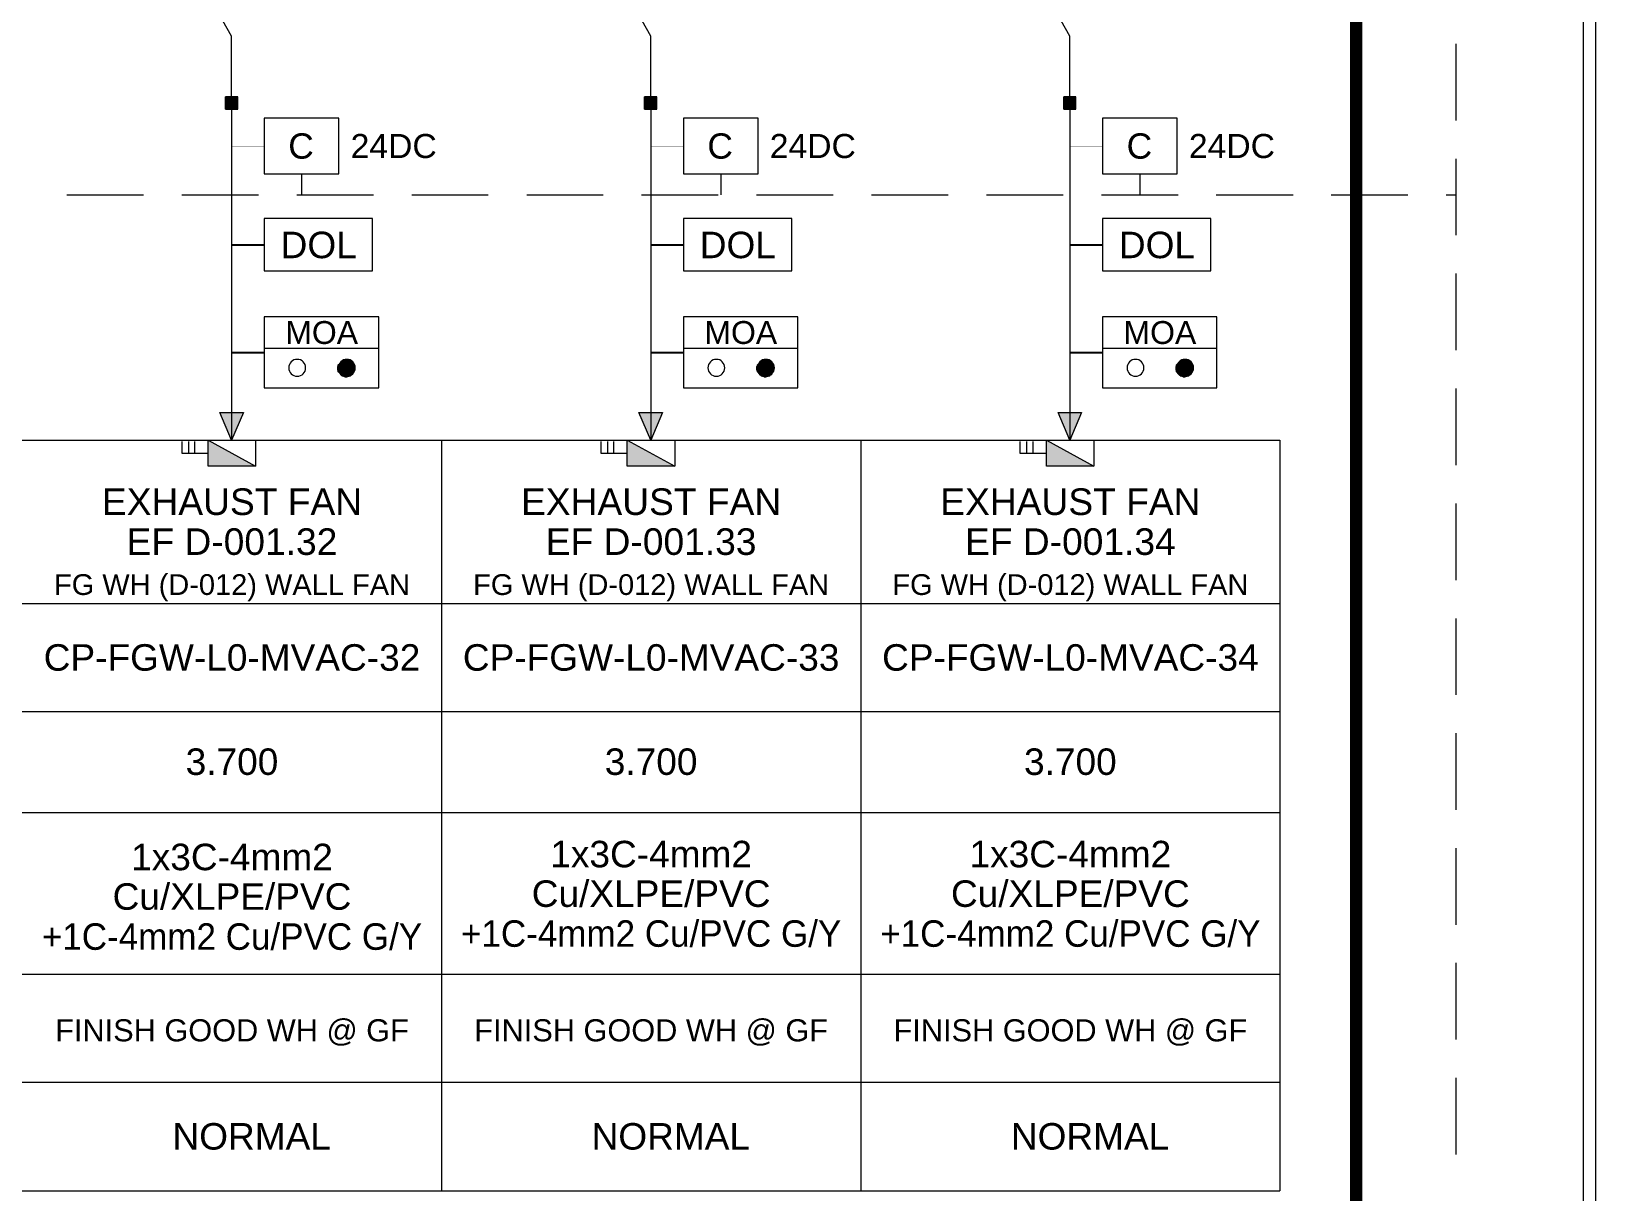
# Model space of a CAD drawing. Header units: millimetres. Extents: x -33055 to 42243, y -56860 to 24450.
# Drawn here: x 24951 to 37914, y -16450 to -6829 of the extents above; entities that cross this region are included whole.
import ezdxf
from ezdxf.enums import TextEntityAlignment as Align

# ---------------------------------------------------------------- set-up
doc = ezdxf.new("R2010")
doc.units = ezdxf.units.MM
for name, color, linetype in [('A-PATT-CONC', 7, 'Continuous'), ('E-BUSBAR', 7, 'Continuous'), ('E-CTRL', 7, 'Continuous'), ('E-FRAME', 7, 'Continuous'), ('E-LEADER', 7, 'Continuous'), ('E-SLD', 7, 'Continuous'), ('E-TABLE', 7, 'Continuous'), ('E-TEXT', 7, 'Continuous')]:
    doc.layers.add(name, color=color, linetype=linetype)
doc.styles.add('ARIAL', font='arial.ttf')

msp = doc.modelspace()

# ---------------------------------------------------------------- hatches: boundary and pattern name
at = {"layer": 'A-PATT-CONC'}
h = msp.add_hatch(color=7, dxfattribs=at)
h.dxf.hatch_style = 1
h.paths.add_polyline_path([(26416, -10218), (26809, -10434), (26416, -10434), (26416, -10218)])
h = msp.add_hatch(color=7, dxfattribs=at)
h.dxf.hatch_style = 1
h.paths.add_polyline_path([(29889, -10218), (30283, -10434), (29889, -10434), (29889, -10218)])
h = msp.add_hatch(color=7, dxfattribs=at)
h.dxf.hatch_style = 1
h.paths.add_polyline_path([(33362, -10218), (33756, -10434), (33362, -10434), (33362, -10218)])
at = {"layer": 'E-SLD'}
h = msp.add_hatch(color=7, dxfattribs=at)
h.dxf.hatch_style = 1
h.paths.add_polyline_path([(26661, -7372), (26560, -7372), (26661, -7474), (26661, -7372)])
h.paths.add_polyline_path([(26560, -7372), (26661, -7474), (26560, -7474), (26560, -7372)])
h = msp.add_hatch(color=7, dxfattribs=at)
h.dxf.hatch_style = 1
h.paths.add_polyline_path([(30134, -7372), (30033, -7372), (30134, -7474), (30134, -7372)])
h.paths.add_polyline_path([(30033, -7372), (30134, -7474), (30033, -7474), (30033, -7372)])
h = msp.add_hatch(color=7, dxfattribs=at)
h.dxf.hatch_style = 1
h.paths.add_polyline_path([(33607, -7372), (33506, -7372), (33607, -7474), (33607, -7372)])
h.paths.add_polyline_path([(33506, -7372), (33607, -7474), (33506, -7474), (33506, -7372)])
h = msp.add_hatch(color=7, dxfattribs=at)
h.dxf.hatch_style = 1
h.paths.add_polyline_path([(27622, -9591), (27499, -9591), (27626, -9595), (27622, -9591)])
h.paths.add_polyline_path([(27499, -9591), (27626, -9595), (27495, -9595), (27499, -9591)])
h = msp.add_hatch(color=7, dxfattribs=at)
h.dxf.hatch_style = 1
h.paths.add_polyline_path([(27618, -9587), (27504, -9587), (27622, -9591), (27618, -9587)])
h.paths.add_polyline_path([(27504, -9587), (27622, -9591), (27499, -9591), (27504, -9587)])
h = msp.add_hatch(color=7, dxfattribs=at)
h.dxf.hatch_style = 1
h.paths.add_polyline_path([(27614, -9579), (27508, -9579), (27618, -9587), (27614, -9579)])
h.paths.add_polyline_path([(27508, -9579), (27618, -9587), (27504, -9587), (27508, -9579)])
h = msp.add_hatch(color=7, dxfattribs=at)
h.dxf.hatch_style = 1
h.paths.add_polyline_path([(27614, -9574), (27512, -9574), (27614, -9579), (27614, -9574)])
h.paths.add_polyline_path([(27512, -9574), (27614, -9579), (27508, -9579), (27512, -9574)])
h = msp.add_hatch(color=7, dxfattribs=at)
h.dxf.hatch_style = 1
h.paths.add_polyline_path([(27605, -9570), (27516, -9570), (27614, -9574), (27605, -9570)])
h.paths.add_polyline_path([(27516, -9570), (27614, -9574), (27512, -9574), (27516, -9570)])
h = msp.add_hatch(color=7, dxfattribs=at)
h.dxf.hatch_style = 1
h.paths.add_polyline_path([(27601, -9566), (27521, -9566), (27605, -9570), (27601, -9566)])
h.paths.add_polyline_path([(27521, -9566), (27605, -9570), (27516, -9570), (27521, -9566)])
h = msp.add_hatch(color=7, dxfattribs=at)
h.dxf.hatch_style = 1
h.paths.add_polyline_path([(27597, -9562), (27525, -9562), (27601, -9566), (27597, -9562)])
h.paths.add_polyline_path([(27525, -9562), (27601, -9566), (27521, -9566), (27525, -9562)])
h = msp.add_hatch(color=7, dxfattribs=at)
h.dxf.hatch_style = 1
h.paths.add_polyline_path([(27588, -9557), (27533, -9557), (27597, -9562), (27588, -9557)])
h.paths.add_polyline_path([(27533, -9557), (27597, -9562), (27525, -9562), (27533, -9557)])
h = msp.add_hatch(color=7, dxfattribs=at)
h.dxf.hatch_style = 1
h.paths.add_polyline_path([(27584, -9557), (27538, -9557), (27588, -9557), (27584, -9557)])
h.paths.add_polyline_path([(27538, -9557), (27588, -9557), (27533, -9557), (27538, -9557)])
h = msp.add_hatch(color=7, dxfattribs=at)
h.dxf.hatch_style = 1
h.paths.add_polyline_path([(27576, -9553), (27546, -9553), (27584, -9557), (27576, -9553)])
h.paths.add_polyline_path([(27546, -9553), (27584, -9557), (27538, -9557), (27546, -9553)])
h = msp.add_hatch(color=7, dxfattribs=at)
h.dxf.hatch_style = 1
h.paths.add_polyline_path([(27567, -9553), (27550, -9553), (27576, -9553), (27567, -9553)])
h.paths.add_polyline_path([(27550, -9553), (27576, -9553), (27546, -9553), (27550, -9553)])
h = msp.add_hatch(color=7, dxfattribs=at)
h.dxf.hatch_style = 1
h.paths.add_polyline_path([(27563, -9553), (27567, -9553), (27550, -9553), (27563, -9553)])
h = msp.add_hatch(color=7, dxfattribs=at)
h.dxf.hatch_style = 1
h.paths.add_polyline_path([(31095, -9591), (30973, -9591), (31100, -9595), (31095, -9591)])
h.paths.add_polyline_path([(30973, -9591), (31100, -9595), (30968, -9595), (30973, -9591)])
h = msp.add_hatch(color=7, dxfattribs=at)
h.dxf.hatch_style = 1
h.paths.add_polyline_path([(31091, -9587), (30977, -9587), (31095, -9591), (31091, -9587)])
h.paths.add_polyline_path([(30977, -9587), (31095, -9591), (30973, -9591), (30977, -9587)])
h = msp.add_hatch(color=7, dxfattribs=at)
h.dxf.hatch_style = 1
h.paths.add_polyline_path([(31087, -9579), (30981, -9579), (31091, -9587), (31087, -9579)])
h.paths.add_polyline_path([(30981, -9579), (31091, -9587), (30977, -9587), (30981, -9579)])
h = msp.add_hatch(color=7, dxfattribs=at)
h.dxf.hatch_style = 1
h.paths.add_polyline_path([(31087, -9574), (30985, -9574), (31087, -9579), (31087, -9574)])
h.paths.add_polyline_path([(30985, -9574), (31087, -9579), (30981, -9579), (30985, -9574)])
h = msp.add_hatch(color=7, dxfattribs=at)
h.dxf.hatch_style = 1
h.paths.add_polyline_path([(31078, -9570), (30989, -9570), (31087, -9574), (31078, -9570)])
h.paths.add_polyline_path([(30989, -9570), (31087, -9574), (30985, -9574), (30989, -9570)])
h = msp.add_hatch(color=7, dxfattribs=at)
h.dxf.hatch_style = 1
h.paths.add_polyline_path([(31074, -9566), (30994, -9566), (31078, -9570), (31074, -9566)])
h.paths.add_polyline_path([(30994, -9566), (31078, -9570), (30989, -9570), (30994, -9566)])
h = msp.add_hatch(color=7, dxfattribs=at)
h.dxf.hatch_style = 1
h.paths.add_polyline_path([(31070, -9562), (30998, -9562), (31074, -9566), (31070, -9562)])
h.paths.add_polyline_path([(30998, -9562), (31074, -9566), (30994, -9566), (30998, -9562)])
h = msp.add_hatch(color=7, dxfattribs=at)
h.dxf.hatch_style = 1
h.paths.add_polyline_path([(31061, -9557), (31006, -9557), (31070, -9562), (31061, -9557)])
h.paths.add_polyline_path([(31006, -9557), (31070, -9562), (30998, -9562), (31006, -9557)])
h = msp.add_hatch(color=7, dxfattribs=at)
h.dxf.hatch_style = 1
h.paths.add_polyline_path([(31057, -9557), (31011, -9557), (31061, -9557), (31057, -9557)])
h.paths.add_polyline_path([(31011, -9557), (31061, -9557), (31006, -9557), (31011, -9557)])
h = msp.add_hatch(color=7, dxfattribs=at)
h.dxf.hatch_style = 1
h.paths.add_polyline_path([(31049, -9553), (31019, -9553), (31057, -9557), (31049, -9553)])
h.paths.add_polyline_path([(31019, -9553), (31057, -9557), (31011, -9557), (31019, -9553)])
h = msp.add_hatch(color=7, dxfattribs=at)
h.dxf.hatch_style = 1
h.paths.add_polyline_path([(31040, -9553), (31023, -9553), (31049, -9553), (31040, -9553)])
h.paths.add_polyline_path([(31023, -9553), (31049, -9553), (31019, -9553), (31023, -9553)])
h = msp.add_hatch(color=7, dxfattribs=at)
h.dxf.hatch_style = 1
h.paths.add_polyline_path([(31036, -9553), (31040, -9553), (31023, -9553), (31036, -9553)])
h = msp.add_hatch(color=7, dxfattribs=at)
h.dxf.hatch_style = 1
h.paths.add_polyline_path([(34568, -9591), (34446, -9591), (34573, -9595), (34568, -9591)])
h.paths.add_polyline_path([(34446, -9591), (34573, -9595), (34441, -9595), (34446, -9591)])
h = msp.add_hatch(color=7, dxfattribs=at)
h.dxf.hatch_style = 1
h.paths.add_polyline_path([(34564, -9587), (34450, -9587), (34568, -9591), (34564, -9587)])
h.paths.add_polyline_path([(34450, -9587), (34568, -9591), (34446, -9591), (34450, -9587)])
h = msp.add_hatch(color=7, dxfattribs=at)
h.dxf.hatch_style = 1
h.paths.add_polyline_path([(34560, -9579), (34454, -9579), (34564, -9587), (34560, -9579)])
h.paths.add_polyline_path([(34454, -9579), (34564, -9587), (34450, -9587), (34454, -9579)])
h = msp.add_hatch(color=7, dxfattribs=at)
h.dxf.hatch_style = 1
h.paths.add_polyline_path([(34560, -9574), (34458, -9574), (34560, -9579), (34560, -9574)])
h.paths.add_polyline_path([(34458, -9574), (34560, -9579), (34454, -9579), (34458, -9574)])
h = msp.add_hatch(color=7, dxfattribs=at)
h.dxf.hatch_style = 1
h.paths.add_polyline_path([(34551, -9570), (34463, -9570), (34560, -9574), (34551, -9570)])
h.paths.add_polyline_path([(34463, -9570), (34560, -9574), (34458, -9574), (34463, -9570)])
h = msp.add_hatch(color=7, dxfattribs=at)
h.dxf.hatch_style = 1
h.paths.add_polyline_path([(34547, -9566), (34467, -9566), (34551, -9570), (34547, -9566)])
h.paths.add_polyline_path([(34467, -9566), (34551, -9570), (34463, -9570), (34467, -9566)])
h = msp.add_hatch(color=7, dxfattribs=at)
h.dxf.hatch_style = 1
h.paths.add_polyline_path([(34543, -9562), (34471, -9562), (34547, -9566), (34543, -9562)])
h.paths.add_polyline_path([(34471, -9562), (34547, -9566), (34467, -9566), (34471, -9562)])
h = msp.add_hatch(color=7, dxfattribs=at)
h.dxf.hatch_style = 1
h.paths.add_polyline_path([(34535, -9557), (34480, -9557), (34543, -9562), (34535, -9557)])
h.paths.add_polyline_path([(34480, -9557), (34543, -9562), (34471, -9562), (34480, -9557)])
h = msp.add_hatch(color=7, dxfattribs=at)
h.dxf.hatch_style = 1
h.paths.add_polyline_path([(34530, -9557), (34484, -9557), (34535, -9557), (34530, -9557)])
h.paths.add_polyline_path([(34484, -9557), (34535, -9557), (34480, -9557), (34484, -9557)])
h = msp.add_hatch(color=7, dxfattribs=at)
h.dxf.hatch_style = 1
h.paths.add_polyline_path([(34522, -9553), (34492, -9553), (34530, -9557), (34522, -9553)])
h.paths.add_polyline_path([(34492, -9553), (34530, -9557), (34484, -9557), (34492, -9553)])
h = msp.add_hatch(color=7, dxfattribs=at)
h.dxf.hatch_style = 1
h.paths.add_polyline_path([(34513, -9553), (34496, -9553), (34522, -9553), (34513, -9553)])
h.paths.add_polyline_path([(34496, -9553), (34522, -9553), (34492, -9553), (34496, -9553)])
h = msp.add_hatch(color=7, dxfattribs=at)
h.dxf.hatch_style = 1
h.paths.add_polyline_path([(34509, -9553), (34513, -9553), (34496, -9553), (34509, -9553)])
h = msp.add_hatch(color=7, dxfattribs=at)
h.dxf.hatch_style = 1
h.paths.add_polyline_path([(27626, -9604), (27495, -9604), (27631, -9608), (27626, -9604)])
h.paths.add_polyline_path([(27495, -9604), (27631, -9608), (27491, -9608), (27495, -9604)])
h = msp.add_hatch(color=7, dxfattribs=at)
h.dxf.hatch_style = 1
h.paths.add_polyline_path([(27631, -9608), (27491, -9608), (27631, -9617), (27631, -9608)])
h.paths.add_polyline_path([(27491, -9608), (27631, -9617), (27491, -9617), (27491, -9608)])
h = msp.add_hatch(color=7, dxfattribs=at)
h.dxf.hatch_style = 1
h.paths.add_polyline_path([(27631, -9617), (27491, -9617), (27631, -9621), (27631, -9617)])
h.paths.add_polyline_path([(27491, -9617), (27631, -9621), (27491, -9621), (27491, -9617)])
h = msp.add_hatch(color=7, dxfattribs=at)
h.dxf.hatch_style = 1
h.paths.add_polyline_path([(27631, -9621), (27491, -9621), (27631, -9629), (27631, -9621)])
h.paths.add_polyline_path([(27491, -9621), (27631, -9629), (27491, -9629), (27491, -9621)])
h = msp.add_hatch(color=7, dxfattribs=at)
h.dxf.hatch_style = 1
h.paths.add_polyline_path([(27631, -9629), (27491, -9629), (27631, -9638), (27631, -9629)])
h.paths.add_polyline_path([(27491, -9629), (27631, -9638), (27491, -9638), (27491, -9629)])
h = msp.add_hatch(color=7, dxfattribs=at)
h.dxf.hatch_style = 1
h.paths.add_polyline_path([(27631, -9638), (27491, -9638), (27626, -9642), (27631, -9638)])
h.paths.add_polyline_path([(27491, -9638), (27626, -9642), (27495, -9642), (27491, -9638)])
h = msp.add_hatch(color=7, dxfattribs=at)
h.dxf.hatch_style = 1
h.paths.add_polyline_path([(27626, -9595), (27495, -9595), (27626, -9604), (27626, -9595)])
h.paths.add_polyline_path([(27495, -9595), (27626, -9604), (27495, -9604), (27495, -9595)])
h = msp.add_hatch(color=7, dxfattribs=at)
h.dxf.hatch_style = 1
h.paths.add_polyline_path([(27626, -9642), (27495, -9642), (27626, -9651), (27626, -9642)])
h.paths.add_polyline_path([(27495, -9642), (27626, -9651), (27495, -9651), (27495, -9642)])
h = msp.add_hatch(color=7, dxfattribs=at)
h.dxf.hatch_style = 1
h.paths.add_polyline_path([(27626, -9651), (27495, -9651), (27622, -9655), (27626, -9651)])
h.paths.add_polyline_path([(27495, -9651), (27622, -9655), (27499, -9655), (27495, -9651)])
h = msp.add_hatch(color=7, dxfattribs=at)
h.dxf.hatch_style = 1
h.paths.add_polyline_path([(27622, -9655), (27499, -9655), (27618, -9659), (27622, -9655)])
h.paths.add_polyline_path([(27499, -9655), (27618, -9659), (27504, -9659), (27499, -9655)])
h = msp.add_hatch(color=7, dxfattribs=at)
h.dxf.hatch_style = 1
h.paths.add_polyline_path([(27618, -9659), (27504, -9659), (27614, -9667), (27618, -9659)])
h.paths.add_polyline_path([(27504, -9659), (27614, -9667), (27508, -9667), (27504, -9659)])
h = msp.add_hatch(color=7, dxfattribs=at)
h.dxf.hatch_style = 1
h.paths.add_polyline_path([(27614, -9667), (27508, -9667), (27614, -9672), (27614, -9667)])
h.paths.add_polyline_path([(27508, -9667), (27614, -9672), (27512, -9672), (27508, -9667)])
h = msp.add_hatch(color=7, dxfattribs=at)
h.dxf.hatch_style = 1
h.paths.add_polyline_path([(27614, -9672), (27512, -9672), (27605, -9676), (27614, -9672)])
h.paths.add_polyline_path([(27512, -9672), (27605, -9676), (27516, -9676), (27512, -9672)])
h = msp.add_hatch(color=7, dxfattribs=at)
h.dxf.hatch_style = 1
h.paths.add_polyline_path([(27605, -9676), (27516, -9676), (27601, -9680), (27605, -9676)])
h.paths.add_polyline_path([(27516, -9676), (27601, -9680), (27521, -9680), (27516, -9676)])
h = msp.add_hatch(color=7, dxfattribs=at)
h.dxf.hatch_style = 1
h.paths.add_polyline_path([(27601, -9680), (27521, -9680), (27597, -9684), (27601, -9680)])
h.paths.add_polyline_path([(27521, -9680), (27597, -9684), (27525, -9684), (27521, -9680)])
h = msp.add_hatch(color=7, dxfattribs=at)
h.dxf.hatch_style = 1
h.paths.add_polyline_path([(27597, -9684), (27525, -9684), (27588, -9684), (27597, -9684)])
h.paths.add_polyline_path([(27525, -9684), (27588, -9684), (27533, -9684), (27525, -9684)])
h = msp.add_hatch(color=7, dxfattribs=at)
h.dxf.hatch_style = 1
h.paths.add_polyline_path([(27588, -9684), (27533, -9684), (27584, -9689), (27588, -9684)])
h.paths.add_polyline_path([(27533, -9684), (27584, -9689), (27538, -9689), (27533, -9684)])
h = msp.add_hatch(color=7, dxfattribs=at)
h.dxf.hatch_style = 1
h.paths.add_polyline_path([(27584, -9689), (27538, -9689), (27576, -9689), (27584, -9689)])
h.paths.add_polyline_path([(27538, -9689), (27576, -9689), (27546, -9689), (27538, -9689)])
h = msp.add_hatch(color=7, dxfattribs=at)
h.dxf.hatch_style = 1
h.paths.add_polyline_path([(27546, -9689), (27550, -9693), (27567, -9693), (27546, -9689)])
h.paths.add_polyline_path([(27550, -9693), (27567, -9693), (27563, -9693), (27550, -9693)])
h = msp.add_hatch(color=7, dxfattribs=at)
h.dxf.hatch_style = 1
h.paths.add_polyline_path([(27546, -9689), (27576, -9689), (27567, -9693), (27546, -9689)])
h = msp.add_hatch(color=7, dxfattribs=at)
h.dxf.hatch_style = 1
h.paths.add_polyline_path([(31100, -9604), (30968, -9604), (31104, -9608), (31100, -9604)])
h.paths.add_polyline_path([(30968, -9604), (31104, -9608), (30964, -9608), (30968, -9604)])
h = msp.add_hatch(color=7, dxfattribs=at)
h.dxf.hatch_style = 1
h.paths.add_polyline_path([(31104, -9608), (30964, -9608), (31104, -9617), (31104, -9608)])
h.paths.add_polyline_path([(30964, -9608), (31104, -9617), (30964, -9617), (30964, -9608)])
h = msp.add_hatch(color=7, dxfattribs=at)
h.dxf.hatch_style = 1
h.paths.add_polyline_path([(31104, -9617), (30964, -9617), (31104, -9621), (31104, -9617)])
h.paths.add_polyline_path([(30964, -9617), (31104, -9621), (30964, -9621), (30964, -9617)])
h = msp.add_hatch(color=7, dxfattribs=at)
h.dxf.hatch_style = 1
h.paths.add_polyline_path([(31104, -9621), (30964, -9621), (31104, -9629), (31104, -9621)])
h.paths.add_polyline_path([(30964, -9621), (31104, -9629), (30964, -9629), (30964, -9621)])
h = msp.add_hatch(color=7, dxfattribs=at)
h.dxf.hatch_style = 1
h.paths.add_polyline_path([(31104, -9629), (30964, -9629), (31104, -9638), (31104, -9629)])
h.paths.add_polyline_path([(30964, -9629), (31104, -9638), (30964, -9638), (30964, -9629)])
h = msp.add_hatch(color=7, dxfattribs=at)
h.dxf.hatch_style = 1
h.paths.add_polyline_path([(31104, -9638), (30964, -9638), (31100, -9642), (31104, -9638)])
h.paths.add_polyline_path([(30964, -9638), (31100, -9642), (30968, -9642), (30964, -9638)])
h = msp.add_hatch(color=7, dxfattribs=at)
h.dxf.hatch_style = 1
h.paths.add_polyline_path([(31100, -9595), (30968, -9595), (31100, -9604), (31100, -9595)])
h.paths.add_polyline_path([(30968, -9595), (31100, -9604), (30968, -9604), (30968, -9595)])
h = msp.add_hatch(color=7, dxfattribs=at)
h.dxf.hatch_style = 1
h.paths.add_polyline_path([(31100, -9642), (30968, -9642), (31100, -9651), (31100, -9642)])
h.paths.add_polyline_path([(30968, -9642), (31100, -9651), (30968, -9651), (30968, -9642)])
h = msp.add_hatch(color=7, dxfattribs=at)
h.dxf.hatch_style = 1
h.paths.add_polyline_path([(31100, -9651), (30968, -9651), (31095, -9655), (31100, -9651)])
h.paths.add_polyline_path([(30968, -9651), (31095, -9655), (30973, -9655), (30968, -9651)])
h = msp.add_hatch(color=7, dxfattribs=at)
h.dxf.hatch_style = 1
h.paths.add_polyline_path([(31095, -9655), (30973, -9655), (31091, -9659), (31095, -9655)])
h.paths.add_polyline_path([(30973, -9655), (31091, -9659), (30977, -9659), (30973, -9655)])
h = msp.add_hatch(color=7, dxfattribs=at)
h.dxf.hatch_style = 1
h.paths.add_polyline_path([(31091, -9659), (30977, -9659), (31087, -9667), (31091, -9659)])
h.paths.add_polyline_path([(30977, -9659), (31087, -9667), (30981, -9667), (30977, -9659)])
h = msp.add_hatch(color=7, dxfattribs=at)
h.dxf.hatch_style = 1
h.paths.add_polyline_path([(31087, -9667), (30981, -9667), (31087, -9672), (31087, -9667)])
h.paths.add_polyline_path([(30981, -9667), (31087, -9672), (30985, -9672), (30981, -9667)])
h = msp.add_hatch(color=7, dxfattribs=at)
h.dxf.hatch_style = 1
h.paths.add_polyline_path([(31087, -9672), (30985, -9672), (31078, -9676), (31087, -9672)])
h.paths.add_polyline_path([(30985, -9672), (31078, -9676), (30989, -9676), (30985, -9672)])
h = msp.add_hatch(color=7, dxfattribs=at)
h.dxf.hatch_style = 1
h.paths.add_polyline_path([(31078, -9676), (30989, -9676), (31074, -9680), (31078, -9676)])
h.paths.add_polyline_path([(30989, -9676), (31074, -9680), (30994, -9680), (30989, -9676)])
h = msp.add_hatch(color=7, dxfattribs=at)
h.dxf.hatch_style = 1
h.paths.add_polyline_path([(31074, -9680), (30994, -9680), (31070, -9684), (31074, -9680)])
h.paths.add_polyline_path([(30994, -9680), (31070, -9684), (30998, -9684), (30994, -9680)])
h = msp.add_hatch(color=7, dxfattribs=at)
h.dxf.hatch_style = 1
h.paths.add_polyline_path([(31070, -9684), (30998, -9684), (31061, -9684), (31070, -9684)])
h.paths.add_polyline_path([(30998, -9684), (31061, -9684), (31006, -9684), (30998, -9684)])
h = msp.add_hatch(color=7, dxfattribs=at)
h.dxf.hatch_style = 1
h.paths.add_polyline_path([(31061, -9684), (31006, -9684), (31057, -9689), (31061, -9684)])
h.paths.add_polyline_path([(31006, -9684), (31057, -9689), (31011, -9689), (31006, -9684)])
h = msp.add_hatch(color=7, dxfattribs=at)
h.dxf.hatch_style = 1
h.paths.add_polyline_path([(31057, -9689), (31011, -9689), (31049, -9689), (31057, -9689)])
h.paths.add_polyline_path([(31011, -9689), (31049, -9689), (31019, -9689), (31011, -9689)])
h = msp.add_hatch(color=7, dxfattribs=at)
h.dxf.hatch_style = 1
h.paths.add_polyline_path([(31019, -9689), (31023, -9693), (31040, -9693), (31019, -9689)])
h.paths.add_polyline_path([(31023, -9693), (31040, -9693), (31036, -9693), (31023, -9693)])
h = msp.add_hatch(color=7, dxfattribs=at)
h.dxf.hatch_style = 1
h.paths.add_polyline_path([(31019, -9689), (31049, -9689), (31040, -9693), (31019, -9689)])
h = msp.add_hatch(color=7, dxfattribs=at)
h.dxf.hatch_style = 1
h.paths.add_polyline_path([(34573, -9604), (34441, -9604), (34577, -9608), (34573, -9604)])
h.paths.add_polyline_path([(34441, -9604), (34577, -9608), (34437, -9608), (34441, -9604)])
h = msp.add_hatch(color=7, dxfattribs=at)
h.dxf.hatch_style = 1
h.paths.add_polyline_path([(34577, -9608), (34437, -9608), (34577, -9617), (34577, -9608)])
h.paths.add_polyline_path([(34437, -9608), (34577, -9617), (34437, -9617), (34437, -9608)])
h = msp.add_hatch(color=7, dxfattribs=at)
h.dxf.hatch_style = 1
h.paths.add_polyline_path([(34577, -9617), (34437, -9617), (34577, -9621), (34577, -9617)])
h.paths.add_polyline_path([(34437, -9617), (34577, -9621), (34437, -9621), (34437, -9617)])
h = msp.add_hatch(color=7, dxfattribs=at)
h.dxf.hatch_style = 1
h.paths.add_polyline_path([(34577, -9621), (34437, -9621), (34577, -9629), (34577, -9621)])
h.paths.add_polyline_path([(34437, -9621), (34577, -9629), (34437, -9629), (34437, -9621)])
h = msp.add_hatch(color=7, dxfattribs=at)
h.dxf.hatch_style = 1
h.paths.add_polyline_path([(34577, -9629), (34437, -9629), (34577, -9638), (34577, -9629)])
h.paths.add_polyline_path([(34437, -9629), (34577, -9638), (34437, -9638), (34437, -9629)])
h = msp.add_hatch(color=7, dxfattribs=at)
h.dxf.hatch_style = 1
h.paths.add_polyline_path([(34577, -9638), (34437, -9638), (34573, -9642), (34577, -9638)])
h.paths.add_polyline_path([(34437, -9638), (34573, -9642), (34441, -9642), (34437, -9638)])
h = msp.add_hatch(color=7, dxfattribs=at)
h.dxf.hatch_style = 1
h.paths.add_polyline_path([(34573, -9595), (34441, -9595), (34573, -9604), (34573, -9595)])
h.paths.add_polyline_path([(34441, -9595), (34573, -9604), (34441, -9604), (34441, -9595)])
h = msp.add_hatch(color=7, dxfattribs=at)
h.dxf.hatch_style = 1
h.paths.add_polyline_path([(34573, -9642), (34441, -9642), (34573, -9651), (34573, -9642)])
h.paths.add_polyline_path([(34441, -9642), (34573, -9651), (34441, -9651), (34441, -9642)])
h = msp.add_hatch(color=7, dxfattribs=at)
h.dxf.hatch_style = 1
h.paths.add_polyline_path([(34573, -9651), (34441, -9651), (34568, -9655), (34573, -9651)])
h.paths.add_polyline_path([(34441, -9651), (34568, -9655), (34446, -9655), (34441, -9651)])
h = msp.add_hatch(color=7, dxfattribs=at)
h.dxf.hatch_style = 1
h.paths.add_polyline_path([(34568, -9655), (34446, -9655), (34564, -9659), (34568, -9655)])
h.paths.add_polyline_path([(34446, -9655), (34564, -9659), (34450, -9659), (34446, -9655)])
h = msp.add_hatch(color=7, dxfattribs=at)
h.dxf.hatch_style = 1
h.paths.add_polyline_path([(34564, -9659), (34450, -9659), (34560, -9667), (34564, -9659)])
h.paths.add_polyline_path([(34450, -9659), (34560, -9667), (34454, -9667), (34450, -9659)])
h = msp.add_hatch(color=7, dxfattribs=at)
h.dxf.hatch_style = 1
h.paths.add_polyline_path([(34560, -9667), (34454, -9667), (34560, -9672), (34560, -9667)])
h.paths.add_polyline_path([(34454, -9667), (34560, -9672), (34458, -9672), (34454, -9667)])
h = msp.add_hatch(color=7, dxfattribs=at)
h.dxf.hatch_style = 1
h.paths.add_polyline_path([(34560, -9672), (34458, -9672), (34551, -9676), (34560, -9672)])
h.paths.add_polyline_path([(34458, -9672), (34551, -9676), (34463, -9676), (34458, -9672)])
h = msp.add_hatch(color=7, dxfattribs=at)
h.dxf.hatch_style = 1
h.paths.add_polyline_path([(34551, -9676), (34463, -9676), (34547, -9680), (34551, -9676)])
h.paths.add_polyline_path([(34463, -9676), (34547, -9680), (34467, -9680), (34463, -9676)])
h = msp.add_hatch(color=7, dxfattribs=at)
h.dxf.hatch_style = 1
h.paths.add_polyline_path([(34547, -9680), (34467, -9680), (34543, -9684), (34547, -9680)])
h.paths.add_polyline_path([(34467, -9680), (34543, -9684), (34471, -9684), (34467, -9680)])
h = msp.add_hatch(color=7, dxfattribs=at)
h.dxf.hatch_style = 1
h.paths.add_polyline_path([(34543, -9684), (34471, -9684), (34535, -9684), (34543, -9684)])
h.paths.add_polyline_path([(34471, -9684), (34535, -9684), (34480, -9684), (34471, -9684)])
h = msp.add_hatch(color=7, dxfattribs=at)
h.dxf.hatch_style = 1
h.paths.add_polyline_path([(34535, -9684), (34480, -9684), (34530, -9689), (34535, -9684)])
h.paths.add_polyline_path([(34480, -9684), (34530, -9689), (34484, -9689), (34480, -9684)])
h = msp.add_hatch(color=7, dxfattribs=at)
h.dxf.hatch_style = 1
h.paths.add_polyline_path([(34530, -9689), (34484, -9689), (34522, -9689), (34530, -9689)])
h.paths.add_polyline_path([(34484, -9689), (34522, -9689), (34492, -9689), (34484, -9689)])
h = msp.add_hatch(color=7, dxfattribs=at)
h.dxf.hatch_style = 1
h.paths.add_polyline_path([(34492, -9689), (34496, -9693), (34513, -9693), (34492, -9689)])
h.paths.add_polyline_path([(34496, -9693), (34513, -9693), (34509, -9693), (34496, -9693)])
h = msp.add_hatch(color=7, dxfattribs=at)
h.dxf.hatch_style = 1
h.paths.add_polyline_path([(34492, -9689), (34522, -9689), (34513, -9693), (34492, -9689)])
h = msp.add_hatch(color=7, dxfattribs=at)
h.dxf.hatch_style = 1
h.paths.add_polyline_path([(26513, -9989), (26708, -9989), (26610, -10218), (26513, -9989)])
h = msp.add_hatch(color=7, dxfattribs=at)
h.dxf.hatch_style = 1
h.paths.add_polyline_path([(29986, -9989), (30181, -9989), (30084, -10218), (29986, -9989)])
h = msp.add_hatch(color=7, dxfattribs=at)
h.dxf.hatch_style = 1
h.paths.add_polyline_path([(33459, -9989), (33654, -9989), (33557, -10218), (33459, -9989)])

# ---------------------------------------------------------------- linework, layer by layer
at = {"color": 7, "lineweight": 0}
for p, q in [((26255, -10328), (26255, -10230)), ((26306, -10328), (26306, -10230)), ((26416, -10218), (26809, -10434)), ((29728, -10328), (29728, -10230)), ((29779, -10328), (29779, -10230)), ((29889, -10218), (30283, -10434)), ((33201, -10328), (33201, -10230)), ((33252, -10328), (33252, -10230)), ((33362, -10218), (33756, -10434))]:
    msp.add_line(p, q, dxfattribs=at)
for points in [[(26416, -10328), (26200, -10328), (26200, -10230)], [(26809, -10218), (26809, -10434), (26416, -10434), (26416, -10218), (26809, -10218)], [(29889, -10328), (29673, -10328), (29673, -10230)], [(30283, -10218), (30283, -10434), (29889, -10434), (29889, -10218), (30283, -10218)], [(33362, -10328), (33146, -10328), (33146, -10230)], [(33756, -10218), (33756, -10434), (33362, -10434), (33362, -10218), (33756, -10218)]]:
    msp.add_lwpolyline(points, dxfattribs=at)
at = {"layer": 'A-PATT-CONC', "color": 7, "lineweight": 0}
for points in [[(26416, -10218), (26809, -10434), (26416, -10434), (26416, -10218)], [(29889, -10218), (30283, -10434), (29889, -10434), (29889, -10218)], [(33362, -10218), (33756, -10434), (33362, -10434), (33362, -10218)]]:
    msp.add_lwpolyline(points, dxfattribs=at)
at = {"layer": 'E-BUSBAR', "const_width": 100}
msp.add_lwpolyline([(35929, -3560), (35929, -18097), (-25829, -18097), (-25829, -21994)], dxfattribs=at)
at = {"layer": 'E-CTRL', "color": 7, "lineweight": 0}
for p, q in [((36758, -7568), (36758, -6933)), ((36758, -8520), (36758, -7886)), ((25246, -8184), (25880, -8184)), ((26198, -8184), (26833, -8184)), ((27150, -8184), (27786, -8184)), ((28103, -8184), (28738, -8184)), ((29056, -8184), (29690, -8184)), ((30008, -8184), (30643, -8184)), ((30960, -8184), (31596, -8184)), ((31913, -8184), (32548, -8184)), ((32866, -8184), (33500, -8184)), ((33818, -8184), (34453, -8184)), ((34770, -8184), (35406, -8184)), ((35723, -8184), (36358, -8184)), ((36676, -8184), (36758, -8184)), ((36758, -9473), (36758, -8838)), ((36758, -10426), (36758, -9790)), ((36758, -11378), (36758, -10743)), ((36758, -12330), (36758, -11696)), ((36758, -13283), (36758, -12648)), ((36758, -14236), (36758, -13600)), ((36758, -15188), (36758, -14553)), ((36758, -16140), (36758, -15506))]:
    msp.add_line(p, q, dxfattribs=at)
at = {"layer": 'E-FRAME', "color": 7, "lineweight": 0}
for points in [[(-33055, 24450), (-33055, -56699), (37914, -56699), (37914, 24450), (-33055, 24450)], [(-32966, 24348), (-32966, -56602), (37813, -56602), (37813, 24348), (-32966, 24348)]]:
    msp.add_lwpolyline(points, dxfattribs=at)
at = {"layer": 'E-LEADER', "color": 253, "lineweight": 25, "true_color": 0x999999}
for p, q in [((26610, -8600), (26881, -8600)), ((30084, -8600), (30354, -8600)), ((33557, -8600), (33828, -8600)), ((26610, -9493), (26881, -9493)), ((30084, -9493), (30354, -9493)), ((33557, -9493), (33828, -9493))]:
    msp.add_line(p, q, dxfattribs=at)
at = {"layer": 'E-SLD', "color": 7, "lineweight": 0}
for p, q in [((26610, -7474), (26610, -10218)), ((30084, -7474), (30084, -10218)), ((33557, -7474), (33557, -10218)), ((27190, -8012), (27190, -8185)), ((30664, -8012), (30664, -8185)), ((34137, -8012), (34137, -8185)), ((26881, -9455), (27830, -9455)), ((30354, -9455), (31303, -9455)), ((33828, -9455), (34776, -9455))]:
    msp.add_line(p, q, dxfattribs=at)
for points in [[(26610, -7372), (26610, -6869), (26213, -6162)], [(30084, -7372), (30084, -6869), (29686, -6162)], [(33557, -7372), (33557, -6869), (33159, -6162)], [(26560, -7372), (26560, -7474), (26661, -7474), (26661, -7372), (26560, -7372)], [(26661, -7372), (26560, -7372), (26661, -7474), (26661, -7372)], [(26560, -7372), (26661, -7474), (26560, -7474), (26560, -7372)], [(30033, -7372), (30033, -7474), (30134, -7474), (30134, -7372), (30033, -7372)], [(30134, -7372), (30033, -7372), (30134, -7474), (30134, -7372)], [(30033, -7372), (30134, -7474), (30033, -7474), (30033, -7372)], [(33506, -7372), (33506, -7474), (33607, -7474), (33607, -7372), (33506, -7372)], [(33607, -7372), (33506, -7372), (33607, -7474), (33607, -7372)], [(33506, -7372), (33607, -7474), (33506, -7474), (33506, -7372)], [(26881, -7550), (26881, -8012), (27499, -8012), (27499, -7550), (26881, -7550)], [(30354, -7550), (30354, -8012), (30973, -8012), (30973, -7550), (30354, -7550)], [(33828, -7550), (33828, -8012), (34446, -8012), (34446, -7550), (33828, -7550)], [(26881, -8380), (26881, -8816), (27779, -8816), (27779, -8380), (26881, -8380)], [(30354, -8380), (30354, -8816), (31252, -8816), (31252, -8380), (30354, -8380)], [(33828, -8380), (33828, -8816), (34725, -8816), (34725, -8380), (33828, -8380)], [(26881, -9197), (26881, -9786), (27830, -9786), (27830, -9197), (26881, -9197)], [(30354, -9197), (30354, -9786), (31303, -9786), (31303, -9197), (30354, -9197)], [(33828, -9197), (33828, -9786), (34776, -9786), (34776, -9197), (33828, -9197)], [(27224, -9619), (27223, -9605), (27219, -9592), (27212, -9580), (27204, -9569), (27194, -9561), (27182, -9554), (27169, -9550), (27154, -9549), (27140, -9550), (27127, -9554), (27115, -9561), (27105, -9569), (27097, -9580), (27090, -9592), (27086, -9605), (27085, -9619), (27086, -9633), (27090, -9646), (27097, -9658), (27105, -9668), (27115, -9677), (27127, -9683), (27140, -9687), (27154, -9689), (27169, -9687), (27182, -9683), (27194, -9677), (27204, -9668), (27212, -9658), (27219, -9646), (27223, -9633), (27224, -9619)], [(27635, -9619), (27634, -9605), (27629, -9592), (27623, -9580), (27614, -9569), (27604, -9561), (27592, -9554), (27579, -9550), (27565, -9549), (27551, -9550), (27538, -9554), (27526, -9561), (27516, -9569), (27507, -9580), (27501, -9592), (27497, -9605), (27495, -9619), (27497, -9633), (27501, -9646), (27507, -9658), (27516, -9668), (27526, -9677), (27538, -9683), (27551, -9687), (27565, -9689), (27579, -9687), (27592, -9683), (27604, -9677), (27614, -9668), (27623, -9658), (27629, -9646), (27634, -9633), (27635, -9619)], [(27499, -9591), (27626, -9595), (27495, -9595), (27499, -9591)], [(27504, -9587), (27622, -9591), (27499, -9591), (27504, -9587)], [(27622, -9591), (27499, -9591), (27626, -9595), (27622, -9591)], [(27508, -9579), (27618, -9587), (27504, -9587), (27508, -9579)], [(27618, -9587), (27504, -9587), (27622, -9591), (27618, -9587)], [(27512, -9574), (27614, -9579), (27508, -9579), (27512, -9574)], [(27614, -9579), (27508, -9579), (27618, -9587), (27614, -9579)], [(27516, -9570), (27614, -9574), (27512, -9574), (27516, -9570)], [(27614, -9574), (27512, -9574), (27614, -9579), (27614, -9574)], [(27521, -9566), (27605, -9570), (27516, -9570), (27521, -9566)], [(27605, -9570), (27516, -9570), (27614, -9574), (27605, -9570)], [(27525, -9562), (27601, -9566), (27521, -9566), (27525, -9562)], [(27601, -9566), (27521, -9566), (27605, -9570), (27601, -9566)], [(27533, -9557), (27597, -9562), (27525, -9562), (27533, -9557)], [(27597, -9562), (27525, -9562), (27601, -9566), (27597, -9562)], [(27538, -9557), (27588, -9557), (27533, -9557), (27538, -9557)], [(27588, -9557), (27533, -9557), (27597, -9562), (27588, -9557)], [(27546, -9553), (27584, -9557), (27538, -9557), (27546, -9553)], [(27584, -9557), (27538, -9557), (27588, -9557), (27584, -9557)], [(27550, -9553), (27576, -9553), (27546, -9553), (27550, -9553)], [(27576, -9553), (27546, -9553), (27584, -9557), (27576, -9553)], [(27563, -9553), (27567, -9553), (27550, -9553), (27563, -9553)], [(27567, -9553), (27550, -9553), (27576, -9553), (27567, -9553)], [(30697, -9619), (30696, -9605), (30692, -9592), (30685, -9580), (30677, -9569), (30667, -9561), (30655, -9554), (30642, -9550), (30628, -9549), (30613, -9550), (30600, -9554), (30588, -9561), (30578, -9569), (30570, -9580), (30563, -9592), (30559, -9605), (30558, -9619), (30559, -9633), (30563, -9646), (30570, -9658), (30578, -9668), (30588, -9677), (30600, -9683), (30613, -9687), (30628, -9689), (30642, -9687), (30655, -9683), (30667, -9677), (30677, -9668), (30685, -9658), (30692, -9646), (30696, -9633), (30697, -9619)], [(31108, -9619), (31107, -9605), (31103, -9592), (31096, -9580), (31088, -9569), (31077, -9561), (31065, -9554), (31052, -9550), (31038, -9549), (31024, -9550), (31011, -9554), (30999, -9561), (30989, -9569), (30980, -9580), (30974, -9592), (30970, -9605), (30968, -9619), (30970, -9633), (30974, -9646), (30980, -9658), (30989, -9668), (30999, -9677), (31011, -9683), (31024, -9687), (31038, -9689), (31052, -9687), (31065, -9683), (31077, -9677), (31088, -9668), (31096, -9658), (31103, -9646), (31107, -9633), (31108, -9619)], [(30973, -9591), (31100, -9595), (30968, -9595), (30973, -9591)], [(30977, -9587), (31095, -9591), (30973, -9591), (30977, -9587)], [(31095, -9591), (30973, -9591), (31100, -9595), (31095, -9591)], [(30981, -9579), (31091, -9587), (30977, -9587), (30981, -9579)], [(31091, -9587), (30977, -9587), (31095, -9591), (31091, -9587)], [(30985, -9574), (31087, -9579), (30981, -9579), (30985, -9574)], [(31087, -9579), (30981, -9579), (31091, -9587), (31087, -9579)], [(30989, -9570), (31087, -9574), (30985, -9574), (30989, -9570)], [(31087, -9574), (30985, -9574), (31087, -9579), (31087, -9574)], [(30994, -9566), (31078, -9570), (30989, -9570), (30994, -9566)], [(31078, -9570), (30989, -9570), (31087, -9574), (31078, -9570)], [(30998, -9562), (31074, -9566), (30994, -9566), (30998, -9562)], [(31074, -9566), (30994, -9566), (31078, -9570), (31074, -9566)], [(31006, -9557), (31070, -9562), (30998, -9562), (31006, -9557)], [(31070, -9562), (30998, -9562), (31074, -9566), (31070, -9562)], [(31011, -9557), (31061, -9557), (31006, -9557), (31011, -9557)], [(31061, -9557), (31006, -9557), (31070, -9562), (31061, -9557)], [(31019, -9553), (31057, -9557), (31011, -9557), (31019, -9553)], [(31057, -9557), (31011, -9557), (31061, -9557), (31057, -9557)], [(31023, -9553), (31049, -9553), (31019, -9553), (31023, -9553)], [(31049, -9553), (31019, -9553), (31057, -9557), (31049, -9553)], [(31036, -9553), (31040, -9553), (31023, -9553), (31036, -9553)], [(31040, -9553), (31023, -9553), (31049, -9553), (31040, -9553)], [(34170, -9619), (34169, -9605), (34165, -9592), (34159, -9580), (34150, -9569), (34140, -9561), (34128, -9554), (34115, -9550), (34101, -9549), (34087, -9550), (34073, -9554), (34062, -9561), (34051, -9569), (34043, -9580), (34036, -9592), (34032, -9605), (34031, -9619), (34032, -9633), (34036, -9646), (34043, -9658), (34051, -9668), (34062, -9677), (34073, -9683), (34087, -9687), (34101, -9689), (34115, -9687), (34128, -9683), (34140, -9677), (34150, -9668), (34159, -9658), (34165, -9646), (34169, -9633), (34170, -9619)], [(34581, -9619), (34580, -9605), (34576, -9592), (34569, -9580), (34561, -9569), (34550, -9561), (34538, -9554), (34525, -9550), (34511, -9549), (34497, -9550), (34484, -9554), (34472, -9561), (34462, -9569), (34453, -9580), (34447, -9592), (34443, -9605), (34441, -9619), (34443, -9633), (34447, -9646), (34453, -9658), (34462, -9668), (34472, -9677), (34484, -9683), (34497, -9687), (34511, -9689), (34525, -9687), (34538, -9683), (34550, -9677), (34561, -9668), (34569, -9658), (34576, -9646), (34580, -9633), (34581, -9619)], [(34446, -9591), (34573, -9595), (34441, -9595), (34446, -9591)], [(34450, -9587), (34568, -9591), (34446, -9591), (34450, -9587)], [(34568, -9591), (34446, -9591), (34573, -9595), (34568, -9591)], [(34454, -9579), (34564, -9587), (34450, -9587), (34454, -9579)], [(34564, -9587), (34450, -9587), (34568, -9591), (34564, -9587)], [(34458, -9574), (34560, -9579), (34454, -9579), (34458, -9574)], [(34560, -9579), (34454, -9579), (34564, -9587), (34560, -9579)], [(34463, -9570), (34560, -9574), (34458, -9574), (34463, -9570)], [(34560, -9574), (34458, -9574), (34560, -9579), (34560, -9574)], [(34467, -9566), (34551, -9570), (34463, -9570), (34467, -9566)], [(34551, -9570), (34463, -9570), (34560, -9574), (34551, -9570)], [(34471, -9562), (34547, -9566), (34467, -9566), (34471, -9562)], [(34547, -9566), (34467, -9566), (34551, -9570), (34547, -9566)], [(34480, -9557), (34543, -9562), (34471, -9562), (34480, -9557)], [(34543, -9562), (34471, -9562), (34547, -9566), (34543, -9562)], [(34484, -9557), (34535, -9557), (34480, -9557), (34484, -9557)], [(34535, -9557), (34480, -9557), (34543, -9562), (34535, -9557)], [(34492, -9553), (34530, -9557), (34484, -9557), (34492, -9553)], [(34530, -9557), (34484, -9557), (34535, -9557), (34530, -9557)], [(34496, -9553), (34522, -9553), (34492, -9553), (34496, -9553)], [(34522, -9553), (34492, -9553), (34530, -9557), (34522, -9553)], [(34509, -9553), (34513, -9553), (34496, -9553), (34509, -9553)], [(34513, -9553), (34496, -9553), (34522, -9553), (34513, -9553)], [(27495, -9604), (27631, -9608), (27491, -9608), (27495, -9604)], [(27631, -9608), (27491, -9608), (27631, -9617), (27631, -9608)], [(27491, -9608), (27631, -9617), (27491, -9617), (27491, -9608)], [(27631, -9617), (27491, -9617), (27631, -9621), (27631, -9617)], [(27491, -9617), (27631, -9621), (27491, -9621), (27491, -9617)], [(27631, -9621), (27491, -9621), (27631, -9629), (27631, -9621)], [(27491, -9621), (27631, -9629), (27491, -9629), (27491, -9621)], [(27631, -9629), (27491, -9629), (27631, -9638), (27631, -9629)], [(27491, -9629), (27631, -9638), (27491, -9638), (27491, -9629)], [(27631, -9638), (27491, -9638), (27626, -9642), (27631, -9638)], [(27491, -9638), (27626, -9642), (27495, -9642), (27491, -9638)], [(27626, -9595), (27495, -9595), (27626, -9604), (27626, -9595)], [(27495, -9595), (27626, -9604), (27495, -9604), (27495, -9595)], [(27626, -9604), (27495, -9604), (27631, -9608), (27626, -9604)], [(27626, -9642), (27495, -9642), (27626, -9651), (27626, -9642)], [(27495, -9642), (27626, -9651), (27495, -9651), (27495, -9642)], [(27626, -9651), (27495, -9651), (27622, -9655), (27626, -9651)], [(27495, -9651), (27622, -9655), (27499, -9655), (27495, -9651)], [(27622, -9655), (27499, -9655), (27618, -9659), (27622, -9655)], [(27499, -9655), (27618, -9659), (27504, -9659), (27499, -9655)], [(27618, -9659), (27504, -9659), (27614, -9667), (27618, -9659)], [(27504, -9659), (27614, -9667), (27508, -9667), (27504, -9659)], [(27614, -9667), (27508, -9667), (27614, -9672), (27614, -9667)], [(27508, -9667), (27614, -9672), (27512, -9672), (27508, -9667)], [(27614, -9672), (27512, -9672), (27605, -9676), (27614, -9672)], [(27512, -9672), (27605, -9676), (27516, -9676), (27512, -9672)], [(27605, -9676), (27516, -9676), (27601, -9680), (27605, -9676)], [(27516, -9676), (27601, -9680), (27521, -9680), (27516, -9676)], [(27601, -9680), (27521, -9680), (27597, -9684), (27601, -9680)], [(27521, -9680), (27597, -9684), (27525, -9684), (27521, -9680)], [(27597, -9684), (27525, -9684), (27588, -9684), (27597, -9684)], [(27525, -9684), (27588, -9684), (27533, -9684), (27525, -9684)], [(27588, -9684), (27533, -9684), (27584, -9689), (27588, -9684)], [(27533, -9684), (27584, -9689), (27538, -9689), (27533, -9684)], [(27584, -9689), (27538, -9689), (27576, -9689), (27584, -9689)], [(27538, -9689), (27576, -9689), (27546, -9689), (27538, -9689)], [(27546, -9689), (27550, -9693), (27567, -9693), (27546, -9689)], [(27546, -9689), (27576, -9689), (27567, -9693), (27546, -9689)], [(27550, -9693), (27567, -9693), (27563, -9693), (27550, -9693)], [(30968, -9604), (31104, -9608), (30964, -9608), (30968, -9604)], [(31104, -9608), (30964, -9608), (31104, -9617), (31104, -9608)], [(30964, -9608), (31104, -9617), (30964, -9617), (30964, -9608)], [(31104, -9617), (30964, -9617), (31104, -9621), (31104, -9617)], [(30964, -9617), (31104, -9621), (30964, -9621), (30964, -9617)], [(31104, -9621), (30964, -9621), (31104, -9629), (31104, -9621)], [(30964, -9621), (31104, -9629), (30964, -9629), (30964, -9621)], [(31104, -9629), (30964, -9629), (31104, -9638), (31104, -9629)], [(30964, -9629), (31104, -9638), (30964, -9638), (30964, -9629)], [(31104, -9638), (30964, -9638), (31100, -9642), (31104, -9638)], [(30964, -9638), (31100, -9642), (30968, -9642), (30964, -9638)], [(31100, -9595), (30968, -9595), (31100, -9604), (31100, -9595)], [(30968, -9595), (31100, -9604), (30968, -9604), (30968, -9595)], [(31100, -9604), (30968, -9604), (31104, -9608), (31100, -9604)], [(31100, -9642), (30968, -9642), (31100, -9651), (31100, -9642)], [(30968, -9642), (31100, -9651), (30968, -9651), (30968, -9642)], [(31100, -9651), (30968, -9651), (31095, -9655), (31100, -9651)], [(30968, -9651), (31095, -9655), (30973, -9655), (30968, -9651)], [(31095, -9655), (30973, -9655), (31091, -9659), (31095, -9655)], [(30973, -9655), (31091, -9659), (30977, -9659), (30973, -9655)], [(31091, -9659), (30977, -9659), (31087, -9667), (31091, -9659)], [(30977, -9659), (31087, -9667), (30981, -9667), (30977, -9659)], [(31087, -9667), (30981, -9667), (31087, -9672), (31087, -9667)], [(30981, -9667), (31087, -9672), (30985, -9672), (30981, -9667)], [(31087, -9672), (30985, -9672), (31078, -9676), (31087, -9672)], [(30985, -9672), (31078, -9676), (30989, -9676), (30985, -9672)], [(31078, -9676), (30989, -9676), (31074, -9680), (31078, -9676)], [(30989, -9676), (31074, -9680), (30994, -9680), (30989, -9676)], [(31074, -9680), (30994, -9680), (31070, -9684), (31074, -9680)], [(30994, -9680), (31070, -9684), (30998, -9684), (30994, -9680)], [(31070, -9684), (30998, -9684), (31061, -9684), (31070, -9684)], [(30998, -9684), (31061, -9684), (31006, -9684), (30998, -9684)], [(31061, -9684), (31006, -9684), (31057, -9689), (31061, -9684)], [(31006, -9684), (31057, -9689), (31011, -9689), (31006, -9684)], [(31057, -9689), (31011, -9689), (31049, -9689), (31057, -9689)], [(31011, -9689), (31049, -9689), (31019, -9689), (31011, -9689)], [(31019, -9689), (31023, -9693), (31040, -9693), (31019, -9689)], [(31019, -9689), (31049, -9689), (31040, -9693), (31019, -9689)], [(31023, -9693), (31040, -9693), (31036, -9693), (31023, -9693)], [(34441, -9604), (34577, -9608), (34437, -9608), (34441, -9604)], [(34577, -9608), (34437, -9608), (34577, -9617), (34577, -9608)], [(34437, -9608), (34577, -9617), (34437, -9617), (34437, -9608)], [(34577, -9617), (34437, -9617), (34577, -9621), (34577, -9617)], [(34437, -9617), (34577, -9621), (34437, -9621), (34437, -9617)], [(34577, -9621), (34437, -9621), (34577, -9629), (34577, -9621)], [(34437, -9621), (34577, -9629), (34437, -9629), (34437, -9621)], [(34577, -9629), (34437, -9629), (34577, -9638), (34577, -9629)], [(34437, -9629), (34577, -9638), (34437, -9638), (34437, -9629)], [(34577, -9638), (34437, -9638), (34573, -9642), (34577, -9638)], [(34437, -9638), (34573, -9642), (34441, -9642), (34437, -9638)], [(34573, -9595), (34441, -9595), (34573, -9604), (34573, -9595)], [(34441, -9595), (34573, -9604), (34441, -9604), (34441, -9595)], [(34573, -9604), (34441, -9604), (34577, -9608), (34573, -9604)], [(34573, -9642), (34441, -9642), (34573, -9651), (34573, -9642)], [(34441, -9642), (34573, -9651), (34441, -9651), (34441, -9642)], [(34573, -9651), (34441, -9651), (34568, -9655), (34573, -9651)], [(34441, -9651), (34568, -9655), (34446, -9655), (34441, -9651)], [(34568, -9655), (34446, -9655), (34564, -9659), (34568, -9655)], [(34446, -9655), (34564, -9659), (34450, -9659), (34446, -9655)], [(34564, -9659), (34450, -9659), (34560, -9667), (34564, -9659)], [(34450, -9659), (34560, -9667), (34454, -9667), (34450, -9659)], [(34560, -9667), (34454, -9667), (34560, -9672), (34560, -9667)], [(34454, -9667), (34560, -9672), (34458, -9672), (34454, -9667)], [(34560, -9672), (34458, -9672), (34551, -9676), (34560, -9672)], [(34458, -9672), (34551, -9676), (34463, -9676), (34458, -9672)], [(34551, -9676), (34463, -9676), (34547, -9680), (34551, -9676)], [(34463, -9676), (34547, -9680), (34467, -9680), (34463, -9676)], [(34547, -9680), (34467, -9680), (34543, -9684), (34547, -9680)], [(34467, -9680), (34543, -9684), (34471, -9684), (34467, -9680)], [(34543, -9684), (34471, -9684), (34535, -9684), (34543, -9684)], [(34471, -9684), (34535, -9684), (34480, -9684), (34471, -9684)], [(34535, -9684), (34480, -9684), (34530, -9689), (34535, -9684)], [(34480, -9684), (34530, -9689), (34484, -9689), (34480, -9684)], [(34530, -9689), (34484, -9689), (34522, -9689), (34530, -9689)], [(34484, -9689), (34522, -9689), (34492, -9689), (34484, -9689)], [(34492, -9689), (34496, -9693), (34513, -9693), (34492, -9689)], [(34492, -9689), (34522, -9689), (34513, -9693), (34492, -9689)], [(34496, -9693), (34513, -9693), (34509, -9693), (34496, -9693)], [(26610, -10218), (26513, -9989), (26708, -9989), (26610, -10218)], [(26513, -9989), (26708, -9989), (26610, -10218), (26513, -9989)], [(30084, -10218), (29986, -9989), (30181, -9989), (30084, -10218)], [(29986, -9989), (30181, -9989), (30084, -10218), (29986, -9989)], [(33557, -10218), (33459, -9989), (33654, -9989), (33557, -10218)], [(33459, -9989), (33654, -9989), (33557, -10218), (33459, -9989)]]:
    msp.add_lwpolyline(points, dxfattribs=at)
at = {"layer": 'E-SLD', "const_width": 1}
for points in [[(26609, -7781), (26881, -7781)], [(30082, -7781), (30354, -7781)], [(33556, -7781), (33828, -7781)]]:
    msp.add_lwpolyline(points, dxfattribs=at)
at = {"layer": 'E-TABLE', "color": 7, "lineweight": 0}
for p, q in [((-32967, -10218), (35297, -10218)), ((28351, -10218), (28351, -16441)), ((31824, -10218), (31824, -16441)), ((35297, -10218), (35297, -16441)), ((-32967, -11572), (35297, -11572)), ((-32967, -12468), (35297, -12468)), ((-32967, -13305), (35297, -13305)), ((-32967, -14645), (35297, -14645)), ((-32967, -15541), (35297, -15541)), ((-32967, -16441), (35297, -16441))]:
    msp.add_line(p, q, dxfattribs=at)

# ---------------------------------------------------------------- texts
at = {"layer": 'E-TEXT', "color": 7, "style": 'ARIAL'}
for s, height, p in [('C', 210, (27080, -7885)), ('24DC', 199.8, (27597, -7880)), ('C', 210, (30553, -7885)), ('24DC', 199.8, (31070, -7880)), ('C', 210, (34027, -7885)), ('24DC', 199.8, (34543, -7880)), ('DOL', 219.7, (27017, -8710)), ('DOL', 219.7, (30490, -8710)), ('DOL', 219.7, (33963, -8710)), ('MOA', 189.7, (27055, -9421)), ('MOA', 189.7, (30528, -9421)), ('MOA', 189.7, (34001, -9421))]:
    msp.add_text(s, height=height, dxfattribs=at).set_placement(p)
for s, height, p in [('EXHAUST FAN', 220.51, (26614, -10839)), ('EXHAUST FAN', 220.51, (30087, -10839)), ('EXHAUST FAN', 220.51, (33561, -10839)), ('EF D-001.32', 220.51, (26614, -11170)), ('EF D-001.33', 220.51, (30087, -11170)), ('EF D-001.34', 220.51, (33561, -11170)), ('FG WH (D-012) WALL FAN', 172.01, (26614, -11502)), ('FG WH (D-012) WALL FAN', 172.01, (30087, -11502)), ('FG WH (D-012) WALL FAN', 172.01, (33561, -11502)), ('CP-FGW-L0-MVAC-32', 219.75, (26614, -12130)), ('CP-FGW-L0-MVAC-33', 219.75, (30087, -12130)), ('CP-FGW-L0-MVAC-34', 219.75, (33561, -12130)), ('3.700', 219.7, (26614, -12994)), ('3.700', 219.7, (30087, -12994)), ('3.700', 219.7, (33561, -12994)), ('1x3C-4mm2', 219.7, (26614, -13784)), ('1x3C-4mm2', 219.7, (30087, -13760)), ('1x3C-4mm2', 219.7, (33561, -13760)), ('Cu/XLPE/PVC', 219.75, (30087, -14088)), ('Cu/XLPE/PVC', 219.75, (33561, -14088)), ('Cu/XLPE/PVC', 219.75, (26614, -14112)), ('NORMAL', 219.7, (26777, -16100)), ('NORMAL', 219.7, (30250, -16100)), ('NORMAL', 219.7, (33724, -16100))]:
    msp.add_text(s, height=height, dxfattribs=at).set_placement(p, align=Align.CENTER)
for s, height, width, p in [('+1C-4mm2 Cu/PVC G/Y', 219.75, 0.94498, (26614, -14444)), ('+1C-4mm2 Cu/PVC G/Y', 219.75, 0.94498, (30087, -14419)), ('+1C-4mm2 Cu/PVC G/Y', 219.75, 0.94498, (33561, -14419)), ('FINISH GOOD WH @ GF', 183.29, 0.994173, (26614, -15203)), ('FINISH GOOD WH @ GF', 183.29, 0.994173, (30087, -15203)), ('FINISH GOOD WH @ GF', 183.29, 0.994173, (33561, -15203))]:
    msp.add_text(s, height=height, dxfattribs=dict(at, width=width)).set_placement(p, align=Align.CENTER)

doc.saveas('drawing.dxf')
